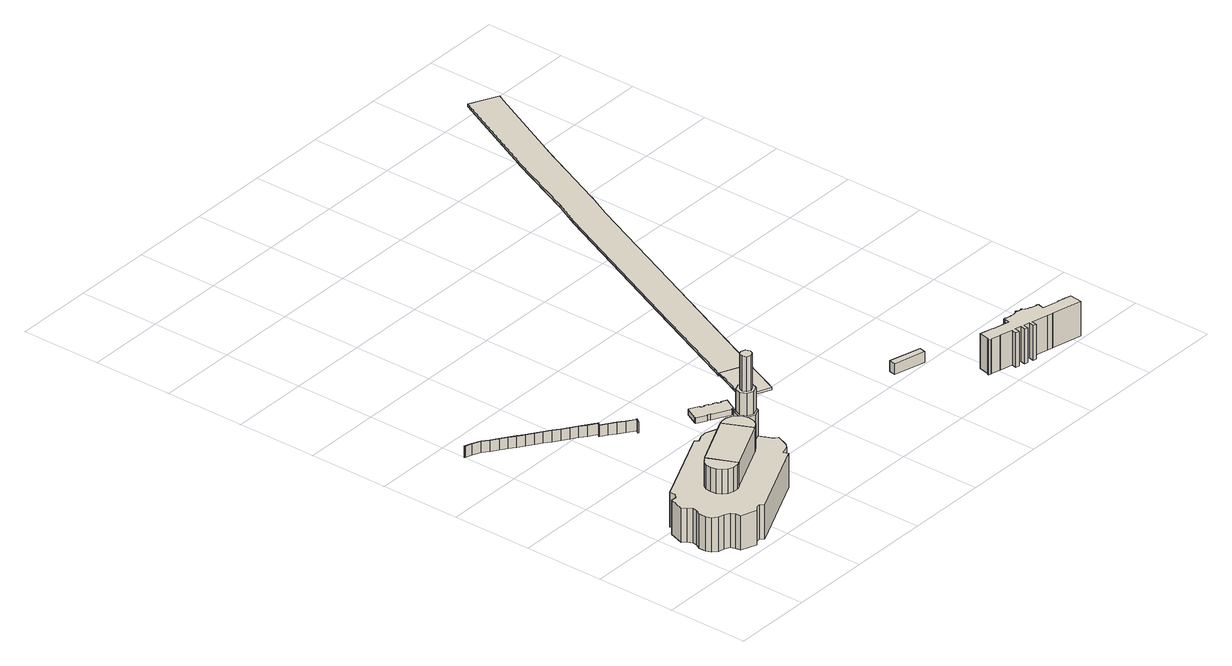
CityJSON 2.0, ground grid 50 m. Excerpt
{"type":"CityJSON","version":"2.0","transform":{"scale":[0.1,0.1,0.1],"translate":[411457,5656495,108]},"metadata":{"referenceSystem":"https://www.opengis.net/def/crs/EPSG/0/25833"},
"CityObjects":{
"building1":{"type":"Building","attributes":{"name":"Kathedrale Ss. Trinitatis","Gemeindeschluessel":14612000,"Dachneigung":90,"Dachorientierung":0,"MittlereTraufHoehe":130.21,"QualitaetDacherkennung":100,"ObjektHoehe":25.7,"BodenHoehe":111.96,"Geometrietyp2DReferenz":"3000","AbsoluteHoehe":137.66,"Dachflaeche":4424.07,"measuredHeight":25.7,"function":"31001_3041","roofType":"3500","storeysAboveGround":9},"children":["building1-1","building1-2","building1-3","building1-4","building1-5","building1-6","building1-7"],"geometry":[{"type":"Solid","lod":"1","boundaries":[[[[0,1,2,3,4,5,6,7,8,9,10,11,12,13,14,15,16,17,18,19,20,21,22,23,24,25,26,27,28,29,30,31,32,33]],[[34,35,36,37,38,39,40,41,42,43,44,45,46,47,48,49,50,51,52,53,54,55,56,57,58,59,60,61,62,63,64,65,66,67]],[[33,35,34,0]],[[32,36,35,33]],[[31,37,36,32]],[[30,38,37,31]],[[29,39,38,30]],[[28,40,39,29]],[[27,41,40,28]],[[26,42,41,27]],[[25,43,42,26]],[[24,44,43,25]],[[23,45,44,24]],[[22,46,45,23]],[[21,47,46,22]],[[20,48,47,21]],[[19,49,48,20]],[[18,50,49,19]],[[17,51,50,18]],[[16,52,51,17]],[[15,53,52,16]],[[14,54,53,15]],[[13,55,54,14]],[[12,56,55,13]],[[11,57,56,12]],[[10,58,57,11]],[[9,59,58,10]],[[8,60,59,9]],[[7,61,60,8]],[[6,62,61,7]],[[5,63,62,6]],[[4,64,63,5]],[[3,65,64,4]],[[2,66,65,3]],[[1,67,66,2]],[[0,34,67,1]]]]}]},
"building1-1":{"type":"BuildingPart","attributes":{"Dachneigung":57.78,"Dachorientierung":65.01,"MittlereTraufHoehe":149.91,"QualitaetDacherkennung":100,"BodenHoehe":137.98,"ObjektTeilHoehe":18.05,"Geometrietyp2DReferenz":"3000","AbsoluteHoehe":156.03,"Dachflaeche":830.53,"measuredHeight":18.05,"roofType":"3100","storeysAboveGround":6},"parents":["building1"],"geometry":[{"type":"Solid","lod":"1","boundaries":[[[[68,69,70,71]],[[72,73,74,75]],[[71,73,72,68]],[[70,74,73,71]],[[69,75,74,70]],[[68,72,75,69]]]]}]},
"building1-2":{"type":"BuildingPart","attributes":{"Dachneigung":9.84,"Dachorientierung":0,"MittlereTraufHoehe":177.07,"QualitaetDacherkennung":100,"BodenHoehe":164.03,"ObjektTeilHoehe":31.49,"Geometrietyp2DReferenz":"3000","AbsoluteHoehe":195.51,"Dachflaeche":198.35,"measuredHeight":31.49,"roofType":"3500","storeysAboveGround":10},"parents":["building1"],"geometry":[{"type":"Solid","lod":"1","boundaries":[[[[76,77,78,79,80,81,82,83]],[[84,85,86,87,88,89,90,91]],[[83,85,84,76]],[[82,86,85,83]],[[81,87,86,82]],[[80,88,87,81]],[[79,89,88,80]],[[78,90,89,79]],[[77,91,90,78]],[[76,84,91,77]]]]}]},
"building1-3":{"type":"BuildingPart","attributes":{"Dachneigung":0,"Dachorientierung":0,"MittlereTraufHoehe":149.91,"QualitaetDacherkennung":100,"BodenHoehe":137.52,"ObjektTeilHoehe":18.5,"Geometrietyp2DReferenz":"3000","AbsoluteHoehe":156.03,"Dachflaeche":233.77,"measuredHeight":18.5,"roofType":"3500","storeysAboveGround":6},"parents":["building1"],"geometry":[{"type":"Solid","lod":"1","boundaries":[[[[92,93,94,95,96,97,98,71,70,99]],[[100,101,102,103,104,105,106,107,108,109]],[[99,101,100,92]],[[70,102,101,99]],[[71,103,102,70]],[[98,104,103,71]],[[97,105,104,98]],[[96,106,105,97]],[[95,107,106,96]],[[94,108,107,95]],[[93,109,108,94]],[[92,100,109,93]]]]}]},
"building1-4":{"type":"BuildingPart","attributes":{"Dachneigung":0,"Dachorientierung":0,"MittlereTraufHoehe":149.91,"QualitaetDacherkennung":100,"BodenHoehe":137.57,"ObjektTeilHoehe":18.45,"Geometrietyp2DReferenz":"3000","AbsoluteHoehe":156.03,"Dachflaeche":233.77,"measuredHeight":18.45,"roofType":"3500","storeysAboveGround":6},"parents":["building1"],"geometry":[{"type":"Solid","lod":"1","boundaries":[[[[110,111,112,113,114,115,116,69,68,117]],[[118,119,120,121,122,123,124,125,126,127]],[[117,119,118,110]],[[68,120,119,117]],[[69,121,120,68]],[[116,122,121,69]],[[115,123,122,116]],[[114,124,123,115]],[[113,125,124,114]],[[112,126,125,113]],[[111,127,126,112]],[[110,118,127,111]]]]}]},
"building1-5":{"type":"BuildingPart","attributes":{"Dachneigung":90,"Dachorientierung":0,"MittlereTraufHoehe":130.53,"QualitaetDacherkennung":100,"BodenHoehe":112.34,"ObjektTeilHoehe":18.19,"Geometrietyp2DReferenz":"3000","AbsoluteHoehe":130.53,"Dachflaeche":205.24,"measuredHeight":18.19,"roofType":"1000","storeysAboveGround":6},"parents":["building1"],"geometry":[{"type":"Solid","lod":"1","boundaries":[[[[128,129,130,131,132,133,134,135]],[[136,137,138,139,140,141,142,143]],[[135,137,136,128]],[[134,138,137,135]],[[133,139,138,134]],[[132,140,139,133]],[[131,141,140,132]],[[130,142,141,131]],[[129,143,142,130]],[[128,136,143,129]]]]}]},
"building1-6":{"type":"BuildingPart","attributes":{"Dachneigung":90,"Dachorientierung":0,"MittlereTraufHoehe":149.59,"QualitaetDacherkennung":100,"BodenHoehe":130.53,"ObjektTeilHoehe":19.06,"Geometrietyp2DReferenz":"3000","AbsoluteHoehe":149.59,"Dachflaeche":129.6,"measuredHeight":19.06,"roofType":"1000","storeysAboveGround":6},"parents":["building1"],"geometry":[{"type":"Solid","lod":"1","boundaries":[[[[144,145,146,147,148,149,150,151]],[[152,153,154,155,156,157,158,159]],[[151,153,152,144]],[[150,154,153,151]],[[149,155,154,150]],[[148,156,155,149]],[[147,157,156,148]],[[146,158,157,147]],[[145,159,158,146]],[[144,152,159,145]]]]}]},
"building1-7":{"type":"BuildingPart","attributes":{"Dachneigung":90,"Dachorientierung":0,"MittlereTraufHoehe":164.03,"QualitaetDacherkennung":100,"BodenHoehe":149.59,"ObjektTeilHoehe":14.44,"Geometrietyp2DReferenz":"3000","AbsoluteHoehe":164.03,"Dachflaeche":84.47,"measuredHeight":14.44,"roofType":"1000","storeysAboveGround":5},"parents":["building1"],"geometry":[{"type":"Solid","lod":"1","boundaries":[[[[160,161,162,163,164,165,166,167]],[[168,169,170,171,172,173,174,175]],[[167,169,168,160]],[[166,170,169,167]],[[165,171,170,166]],[[164,172,171,165]],[[163,173,172,164]],[[162,174,173,163]],[[161,175,174,162]],[[160,168,175,161]]]]}]},
"building2":{"type":"Building","attributes":{"Erfassungsdatum_Objekt":"2021-12-02","Art":1000,"BodenHoehe":0,"gemHoehe":0,"BauwerkHoehe":3,"Gemeindeschluessel":"14612000","Geometrietyp2DReferenz":"3000","measuredHeight":3,"function":"51009_1700"},"geometry":[{"type":"MultiSurface","lod":"1","boundaries":[[[176,177,178,179,180,181,182,183,184,185]],[[181,180,186,187,188,189,190,191,192,193,194,195,196,197,198,199,200,201,202,203,204,205,206,207,208,209,210,211,212,213,214,215,216,217,218,219,220,219,221,222,223,224,225,226,227,228,229,230]],[[231,232,233,234,235,236,237,238,239,240]],[[236,241,242,243,244,245,246,247,248,249,250,251,252,251,253,254,255,256,257,258,259,260,261,262,263,264,265,266,267,268,269,270,271,272,273,274,275,276,277,278,279,280,281,282,283,284,285,237]],[[185,232,231,176]],[[184,233,232,185]],[[183,234,233,184]],[[182,235,234,183]],[[181,236,235,182]],[[179,238,237,180]],[[178,239,238,179]],[[177,240,239,178]],[[176,231,240,177]],[[230,241,236,181]],[[229,242,241,230]],[[228,243,242,229]],[[227,244,243,228]],[[226,245,244,227]],[[225,246,245,226]],[[224,247,246,225]],[[223,248,247,224]],[[222,249,248,223]],[[221,250,249,222]],[[219,251,250,221]],[[220,252,251,219]],[[218,253,251,219]],[[217,254,253,218]],[[216,255,254,217]],[[215,256,255,216]],[[214,257,256,215]],[[213,258,257,214]],[[212,259,258,213]],[[211,260,259,212]],[[210,261,260,211]],[[209,262,261,210]],[[208,263,262,209]],[[207,264,263,208]],[[206,265,264,207]],[[205,266,265,206]],[[204,267,266,205]],[[203,268,267,204]],[[202,269,268,203]],[[201,270,269,202]],[[200,271,270,201]],[[199,272,271,200]],[[198,273,272,199]],[[197,274,273,198]],[[196,275,274,197]],[[195,276,275,196]],[[194,277,276,195]],[[193,278,277,194]],[[192,279,278,193]],[[191,280,279,192]],[[190,281,280,191]],[[189,282,281,190]],[[188,283,282,189]],[[187,284,283,188]],[[186,285,284,187]],[[180,237,285,186]]]}]},
"building3":{"type":"Building","attributes":{"Dachtyp_tdc":"tdcPolyFlatRoof","Gemeindeschluessel":14612000,"Dachneigung":0,"QualitaetDacherkennung":61,"Geometrietyp2DReferenz":"3000","measuredHeight":3.55,"function":"31001_9998","roofType":"1000"},"geometry":[{"type":"Solid","lod":"1","boundaries":[[[[286,287,288,289,290,291,292,293,294,295,296,297,298,299,300,301,302,303,304,305,306,307,308,309,310,311,312,313,314,315,316,317,318,319,320,321,322,323,324,325,326,327,328,329,330,331,332,333,334,335,336,337,338,339,340,341,342]],[[343,344,345,346,347,348,349,350,351,352,353,354,355,356,357,358,359,360,361,362,363,364,365,366,367,368,369,370,371,372,373,374,375,376,377,378,379,380,381,382,383,384,385,386,387,388,389,390,391,392,393,394,395,396,397,398,399]],[[342,344,343,286]],[[341,345,344,342]],[[340,346,345,341]],[[339,347,346,340]],[[338,348,347,339]],[[337,349,348,338]],[[336,350,349,337]],[[335,351,350,336]],[[334,352,351,335]],[[333,353,352,334]],[[332,354,353,333]],[[331,355,354,332]],[[330,356,355,331]],[[329,357,356,330]],[[328,358,357,329]],[[327,359,358,328]],[[326,360,359,327]],[[325,361,360,326]],[[324,362,361,325]],[[323,363,362,324]],[[322,364,363,323]],[[321,365,364,322]],[[320,366,365,321]],[[319,367,366,320]],[[318,368,367,319]],[[317,369,368,318]],[[316,370,369,317]],[[315,371,370,316]],[[314,372,371,315]],[[313,373,372,314]],[[312,374,373,313]],[[311,375,374,312]],[[310,376,375,311]],[[309,377,376,310]],[[308,378,377,309]],[[307,379,378,308]],[[306,380,379,307]],[[305,381,380,306]],[[304,382,381,305]],[[303,383,382,304]],[[302,384,383,303]],[[301,385,384,302]],[[300,386,385,301]],[[299,387,386,300]],[[298,388,387,299]],[[297,389,388,298]],[[296,390,389,297]],[[295,391,390,296]],[[294,392,391,295]],[[293,393,392,294]],[[292,394,393,293]],[[291,395,394,292]],[[290,396,395,291]],[[289,397,396,290]],[[288,398,397,289]],[[287,399,398,288]],[[286,343,399,287]]]]}]},
"building4":{"type":"Building","attributes":{"name":"Augustusbrücke","BodenHoehe":113,"gemHoehe":0,"BauwerkHoehe":1,"Breite":18.5,"Erfassungsdatum_Objekt":"2021-12-02","Gemeindeschluessel":"14612000","Geometrietyp2DReferenz":"3000","measuredHeight":1,"function":"53001_1800"},"geometry":[{"type":"Solid","lod":"1","boundaries":[[[[400,401,402,403,404,405,406,407,408,409,410,411,412,413,414]],[[415,416,417,418,419,420,421,422,423,424,425,426,427,428,429]],[[414,416,415,400]],[[413,417,416,414]],[[412,418,417,413]],[[411,419,418,412]],[[410,420,419,411]],[[409,421,420,410]],[[408,422,421,409]],[[407,423,422,408]],[[406,424,423,407]],[[405,425,424,406]],[[404,426,425,405]],[[403,427,426,404]],[[402,428,427,403]],[[401,429,428,402]],[[400,415,429,401]]]]}]},
"building5":{"type":"Building","attributes":{"Dachtyp_tdc":"tdcHipAndGableRoof","Gemeindeschluessel":14612000,"Dachneigung":29.03,"QualitaetDacherkennung":44,"Geometrietyp2DReferenz":"3000","measuredHeight":7.63,"function":"31001_9998","roofType":"5000"},"geometry":[{"type":"Solid","lod":"1","boundaries":[[[[430,431,432,433]],[[434,435,436,437]],[[433,435,434,430]],[[432,436,435,433]],[[431,437,436,432]],[[430,434,437,431]]]]}]},
"building6":{"type":"Building","attributes":{"Dachtyp_tdc":"tdcFreeFormRoof","Gemeindeschluessel":14612000,"Dachneigung":10.99,"QualitaetDacherkennung":21,"Geometrietyp2DReferenz":"3000","measuredHeight":23.06,"function":"31001_9998","roofType":"5000"},"geometry":[{"type":"Solid","lod":"1","boundaries":[[[[438,439,440,441,442,443,444,445,446,447,448,449,450,451,452,453,454,455,456,457,458,459,460,461,462,463,464,465,466,467,468,469,470,471,472,473,474,475,476,477,478,479,480,481,482,483,484,485,486,487,488,489,490,491,492,493,494,495,496,497,498,499,500,501,502,503,504,505,506,507,508,509]],[[510,511,512,513,514,515,516,517,518,519,520,521,522,523,524,525,526,527,528,529,530,531,532,533,534,535,536,537,538,539,540,541,542,543,544,545,546,547,548,549,550,551,552,553,554,555,556,557,558,559,560,561,562,563,564,565,566,567,568,569,570,571,572,573,574,575,576,577,578,579,580,581]],[[509,511,510,438]],[[508,512,511,509]],[[507,513,512,508]],[[506,514,513,507]],[[505,515,514,506]],[[504,516,515,505]],[[503,517,516,504]],[[502,518,517,503]],[[501,519,518,502]],[[500,520,519,501]],[[499,521,520,500]],[[498,522,521,499]],[[497,523,522,498]],[[496,524,523,497]],[[495,525,524,496]],[[494,526,525,495]],[[493,527,526,494]],[[492,528,527,493]],[[491,529,528,492]],[[490,530,529,491]],[[489,531,530,490]],[[488,532,531,489]],[[487,533,532,488]],[[486,534,533,487]],[[485,535,534,486]],[[484,536,535,485]],[[483,537,536,484]],[[482,538,537,483]],[[481,539,538,482]],[[480,540,539,481]],[[479,541,540,480]],[[478,542,541,479]],[[477,543,542,478]],[[476,544,543,477]],[[475,545,544,476]],[[474,546,545,475]],[[473,547,546,474]],[[472,548,547,473]],[[471,549,548,472]],[[470,550,549,471]],[[469,551,550,470]],[[468,552,551,469]],[[467,553,552,468]],[[466,554,553,467]],[[465,555,554,466]],[[464,556,555,465]],[[463,557,556,464]],[[462,558,557,463]],[[461,559,558,462]],[[460,560,559,461]],[[459,561,560,460]],[[458,562,561,459]],[[457,563,562,458]],[[456,564,563,457]],[[455,565,564,456]],[[454,566,565,455]],[[453,567,566,454]],[[452,568,567,453]],[[451,569,568,452]],[[450,570,569,451]],[[449,571,570,450]],[[448,572,571,449]],[[447,573,572,448]],[[446,574,573,447]],[[445,575,574,446]],[[444,576,575,445]],[[443,577,576,444]],[[442,578,577,443]],[[441,579,578,442]],[[440,580,579,441]],[[439,581,580,440]],[[438,510,581,439]]]]}]},
"building7":{"type":"Building","attributes":{"name":"Augustusbrücke","Erfassungsdatum_Objekt":"2021-12-02","BodenHoehe":112.4,"gemHoehe":0,"BauwerkHoehe":1,"Breite":19,"Gemeindeschluessel":"14612000","Geometrietyp2DReferenz":"3000","measuredHeight":1,"function":"53001_1800"},"geometry":[{"type":"Solid","lod":"1","boundaries":[[[[582,583,584,585,586,587,588,589,590,591,592,593,594,595,596,597,598,599,600,601,602,603,604,605,606,607,608]],[[609,610,611,612,613,614,615,616,617,618,619,620,621,622,623,624,625,626,627,628,629,630,631,632,633,634,635]],[[608,610,609,582]],[[607,611,610,608]],[[606,612,611,607]],[[605,613,612,606]],[[604,614,613,605]],[[603,615,614,604]],[[602,616,615,603]],[[601,617,616,602]],[[600,618,617,601]],[[599,619,618,600]],[[598,620,619,599]],[[597,621,620,598]],[[596,622,621,597]],[[595,623,622,596]],[[594,624,623,595]],[[593,625,624,594]],[[592,626,625,593]],[[591,627,626,592]],[[590,628,627,591]],[[589,629,628,590]],[[588,630,629,589]],[[587,631,630,588]],[[586,632,631,587]],[[585,633,632,586]],[[584,634,633,585]],[[583,635,634,584]],[[582,609,635,583]]]]}]}
},
"vertices":[
[614,708,259],[600,730,259],[109,504,259],[112,468,259],[93,445,259],[56,446,259],[23,354,259],[48,334,259],[61,303,259],[55,273,259],[39,242,259],[39,196,259],[52,166,259],[81,140,259],[119,131,259],[150,115,259],[163,87,259],[165,56,259],[262,22,259],[288,44,259],[314,45,259],[335,24,259],[822,252,259],[812,280,259],[863,297,259],[886,324,259],[914,396,259],[891,414,259],[846,510,259],[797,614,259],[770,673,259],[771,707,259],[699,733,259],[659,729,259],[614,708,40],[659,729,40],[699,733,40],[771,707,40],[770,673,40],[797,614,40],[846,510,40],[891,414,40],[914,396,40],[886,324,40],[863,297,40],[812,280,40],[822,252,40],[335,24,40],[314,45,40],[288,44,40],[262,22,40],[165,56,40],[163,87,40],[150,115,40],[119,131,40],[81,140,40],[52,166,40],[39,196,40],[39,242,40],[55,273,40],[61,303,40],[48,334,40],[23,354,40],[56,446,40],[93,445,40],[112,468,40],[109,504,40],[600,730,40],
[677,366,450],[594,542,450],[267,389,450],[349,213,450],[677,366,300],[349,213,300],[267,389,300],[594,542,300],
[845,522,783],[855,547,783],[845,571,783],[820,582,783],[796,571,783],[786,547,783],[796,522,783],[820,512,783],[845,522,560],[820,512,560],[796,522,560],[786,547,560],[796,571,560],[820,582,560],[845,571,560],[855,547,560],
[216,335,450],[210,301,450],[216,268,450],[233,238,450],[259,216,450],[291,205,450],[325,205,450],[233,364,450],[216,335,295],[233,364,295],[267,389,295],[349,213,295],[325,205,295],[291,205,295],[259,216,295],[233,238,295],[216,268,295],[210,301,295],
[727,420,450],[733,454,450],[727,487,450],[710,517,450],[684,539,450],[652,550,450],[618,550,450],[710,391,450],[727,420,296],[710,391,296],[677,366,296],[594,542,296],[618,550,296],[652,550,296],[684,539,296],[710,517,296],[727,487,296],[733,454,296],
[880,487,225],[905,547,225],[880,607,225],[820,632,225],[760,607,225],[735,547,225],[760,487,225],[820,462,225],[880,487,43],[820,462,43],[760,487,43],[735,547,43],[760,607,43],[820,632,43],[880,607,43],[905,547,43],
[868,499,416],[888,547,416],[868,595,416],[820,615,416],[772,595,416],[752,547,416],[772,499,416],[820,479,416],[868,499,225],[820,479,225],[772,499,225],[752,547,225],[772,595,225],[820,615,225],[868,595,225],[888,547,225],
[859,508,560],[875,547,560],[859,586,560],[820,602,560],[782,586,560],[766,547,560],[782,508,560],[820,492,560],[859,508,416],[820,492,416],[782,508,416],[766,547,416],[782,586,416],[820,602,416],[859,586,416],[875,547,416],
[5,1844,73],[50,1830,73],[100,1806,73],[140,1777,73],[181,1749,73],[184,1753,73],[143,1781,73],[102,1810,73],[52,1835,73],[6,1849,73],[222,1720,73],[263,1691,73],[304,1663,73],[345,1634,73],[386,1606,73],[427,1577,73],[468,1548,73],[509,1520,73],[550,1491,73],[591,1462,73],[639,1430,73],[630,1419,73],[630,1418,73],[627,1415,73],[631,1412,73],[670,1384,73],[711,1355,73],[752,1326,73],[800,1292,73],[786,1272,73],[790,1270,73],[804,1289,73],[805,1290,73],[807,1294,73],[804,1296,73],[803,1296,73],[755,1331,73],[714,1359,73],[673,1388,73],[634,1416,73],[643,1427,73],[646,1430,73],[646,1431,73],[642,1433,73],[642,1434,73],[594,1467,73],[553,1495,73],[512,1524,73],[471,1552,73],[430,1581,73],[389,1610,73],[348,1638,73],[307,1667,73],[266,1696,73],[225,1724,73],[5,1844,2],[6,1849,2],[52,1835,2],[102,1810,2],[143,1781,2],[184,1753,2],[181,1749,2],[140,1777,2],[100,1806,2],[50,1830,2],[225,1724,2],[266,1696,2],[307,1667,2],[348,1638,2],[389,1610,2],[430,1581,2],[471,1552,2],[512,1524,2],[553,1495,2],[594,1467,2],[642,1433,2],[642,1434,2],[646,1431,2],[646,1430,2],[643,1427,2],[634,1416,2],[673,1388,2],[714,1359,2],[755,1331,2],[803,1296,2],[804,1296,2],[807,1294,2],[805,1290,2],[804,1289,2],[790,1270,2],[786,1272,2],[800,1292,2],[752,1326,2],[711,1355,2],[670,1384,2],[631,1412,2],[627,1415,2],[630,1418,2],[630,1419,2],[639,1430,2],[591,1462,2],[550,1491,2],[509,1520,2],[468,1548,2],[427,1577,2],[386,1606,2],[345,1634,2],[304,1663,2],[263,1691,2],[222,1720,2],
[1026,1062,65],[1085,1030,65],[1088,1035,65],[1107,1025,65],[1104,1021,65],[1215,962,65],[1215,963,65],[1217,967,65],[1218,966,65],[1219,966,65],[1220,966,65],[1220,965,65],[1221,965,65],[1222,965,65],[1223,965,65],[1224,965,65],[1225,965,65],[1226,965,65],[1227,966,65],[1228,966,65],[1229,967,65],[1230,967,65],[1230,968,65],[1231,968,65],[1232,969,65],[1233,970,65],[1234,971,65],[1234,972,65],[1272,1043,65],[1242,1060,65],[1239,1054,65],[1235,1057,65],[1233,1054,65],[1220,1061,65],[1221,1064,65],[1217,1066,65],[1219,1071,65],[1198,1083,65],[1195,1078,65],[1172,1090,65],[1175,1095,65],[1153,1107,65],[1150,1101,65],[1146,1103,65],[1144,1100,65],[1129,1108,65],[1131,1111,65],[1127,1114,65],[1130,1119,65],[1074,1149,65],[1074,1148,65],[1071,1149,65],[1069,1145,65],[1066,1147,65],[1064,1142,65],[1025,1069,65],[1028,1067,65],[1026,1062,30],[1028,1067,30],[1025,1069,30],[1064,1142,30],[1066,1147,30],[1069,1145,30],[1071,1149,30],[1074,1148,30],[1074,1149,30],[1130,1119,30],[1127,1114,30],[1131,1111,30],[1129,1108,30],[1144,1100,30],[1146,1103,30],[1150,1101,30],[1153,1107,30],[1175,1095,30],[1172,1090,30],[1195,1078,30],[1198,1083,30],[1219,1071,30],[1217,1066,30],[1221,1064,30],[1220,1061,30],[1233,1054,30],[1235,1057,30],[1239,1054,30],[1242,1060,30],[1272,1043,30],[1234,972,30],[1234,971,30],[1233,970,30],[1232,969,30],[1231,968,30],[1230,968,30],[1230,967,30],[1229,967,30],[1228,966,30],[1227,966,30],[1226,965,30],[1225,965,30],[1224,965,30],[1223,965,30],[1222,965,30],[1221,965,30],[1220,965,30],[1220,966,30],[1219,966,30],[1218,966,30],[1217,967,30],[1215,963,30],[1215,962,30],[1104,1021,30],[1107,1025,30],[1088,1035,30],[1085,1030,30],
[1355,1008,64],[1440,971,64],[1525,935,64],[1545,981,64],[1551,994,64],[1611,1130,64],[1615,1138,64],[1632,1175,64],[1548,1213,64],[1463,1251,64],[1446,1214,64],[1443,1205,64],[1381,1069,64],[1381,1068,64],[1375,1054,64],[1355,1008,50],[1375,1054,50],[1381,1068,50],[1381,1069,50],[1443,1205,50],[1446,1214,50],[1463,1251,50],[1548,1213,50],[1632,1175,50],[1615,1138,50],[1611,1130,50],[1551,994,50],[1545,981,50],[1525,935,50],[1440,971,50],
[2281,483,102],[2290,522,102],[2091,572,102],[2083,532,102],[2281,483,34],[2083,532,34],[2091,572,34],[2290,522,34],
[2729,213,245],[2730,207,245],[2702,203,245],[2686,207,245],[2685,203,245],[2643,212,245],[2643,214,245],[2633,216,245],[2633,214,245],[2631,214,245],[2629,206,245],[2631,206,245],[2624,175,245],[2522,198,245],[2522,201,245],[2435,221,245],[2419,152,245],[2416,153,245],[2415,151,245],[2414,145,245],[2414,143,245],[2428,140,245],[2432,139,245],[2489,126,245],[2493,125,245],[2571,108,245],[2562,76,245],[2585,71,245],[2593,103,245],[2629,94,245],[2622,63,245],[2643,58,245],[2650,90,245],[2686,81,245],[2679,50,245],[2699,45,245],[2706,76,245],[2808,53,245],[2841,45,245],[2841,47,245],[3033,4,245],[3043,80,245],[2989,93,245],[2977,96,245],[2965,99,245],[2960,100,245],[2959,98,245],[2948,100,245],[2853,122,245],[2857,136,245],[2858,141,245],[2861,154,245],[2862,154,245],[2864,161,245],[2861,162,245],[2862,164,245],[2852,166,245],[2851,164,245],[2810,174,245],[2811,177,245],[2795,181,245],[2771,198,245],[2774,203,245],[2769,205,245],[2768,206,245],[2767,205,245],[2766,203,245],[2765,200,245],[2737,207,245],[2737,210,245],[2736,213,245],[2734,214,245],[2729,213,23],[2734,214,23],[2736,213,23],[2737,210,23],[2737,207,23],[2765,200,23],[2766,203,23],[2767,205,23],[2768,206,23],[2769,205,23],[2774,203,23],[2771,198,23],[2795,181,23],[2811,177,23],[2810,174,23],[2851,164,23],[2852,166,23],[2862,164,23],[2861,162,23],[2864,161,23],[2862,154,23],[2861,154,23],[2858,141,23],[2857,136,23],[2853,122,23],[2948,100,23],[2959,98,23],[2960,100,23],[2965,99,23],[2977,96,23],[2989,93,23],[3043,80,23],[3033,4,23],[2841,47,23],[2841,45,23],[2808,53,23],[2706,76,23],[2699,45,23],[2679,50,23],[2686,81,23],[2650,90,23],[2643,58,23],[2622,63,23],[2629,94,23],[2593,103,23],[2585,71,23],[2562,76,23],[2571,108,23],[2493,125,23],[2489,126,23],[2432,139,23],[2428,140,23],[2414,143,23],[2414,145,23],[2415,151,23],[2416,153,23],[2419,152,23],[2435,221,23],[2522,201,23],[2522,198,23],[2624,175,23],[2631,206,23],[2629,206,23],[2631,214,23],[2633,214,23],[2633,216,23],[2643,214,23],[2643,212,23],[2685,203,23],[2686,207,23],[2702,203,23],[2730,207,23],
[1461,1252,60],[1548,1213,60],[1634,1174,60],[1655,1220,60],[1931,1836,60],[2343,2754,60],[2420,2911,60],[2421,2912,60],[2421,2914,60],[2623,3364,60],[2712,3546,60],[2882,3898,60],[2904,3943,60],[2818,3985,60],[2733,4026,60],[2711,3981,60],[2541,3629,60],[2452,3445,60],[2451,3444,60],[2450,3443,60],[2249,2993,60],[2172,2837,60],[2171,2835,60],[2171,2834,60],[1757,1914,60],[1757,1913,60],[1481,1298,60],[1461,1252,44],[1481,1298,44],[1757,1913,44],[1757,1914,44],[2171,2834,44],[2171,2835,44],[2172,2837,44],[2249,2993,44],[2450,3443,44],[2451,3444,44],[2452,3445,44],[2541,3629,44],[2711,3981,44],[2733,4026,44],[2818,3985,44],[2904,3943,44],[2882,3898,44],[2712,3546,44],[2623,3364,44],[2421,2914,44],[2421,2912,44],[2420,2911,44],[2343,2754,44],[1931,1836,44],[1655,1220,44],[1634,1174,44],[1548,1213,44]
]}
